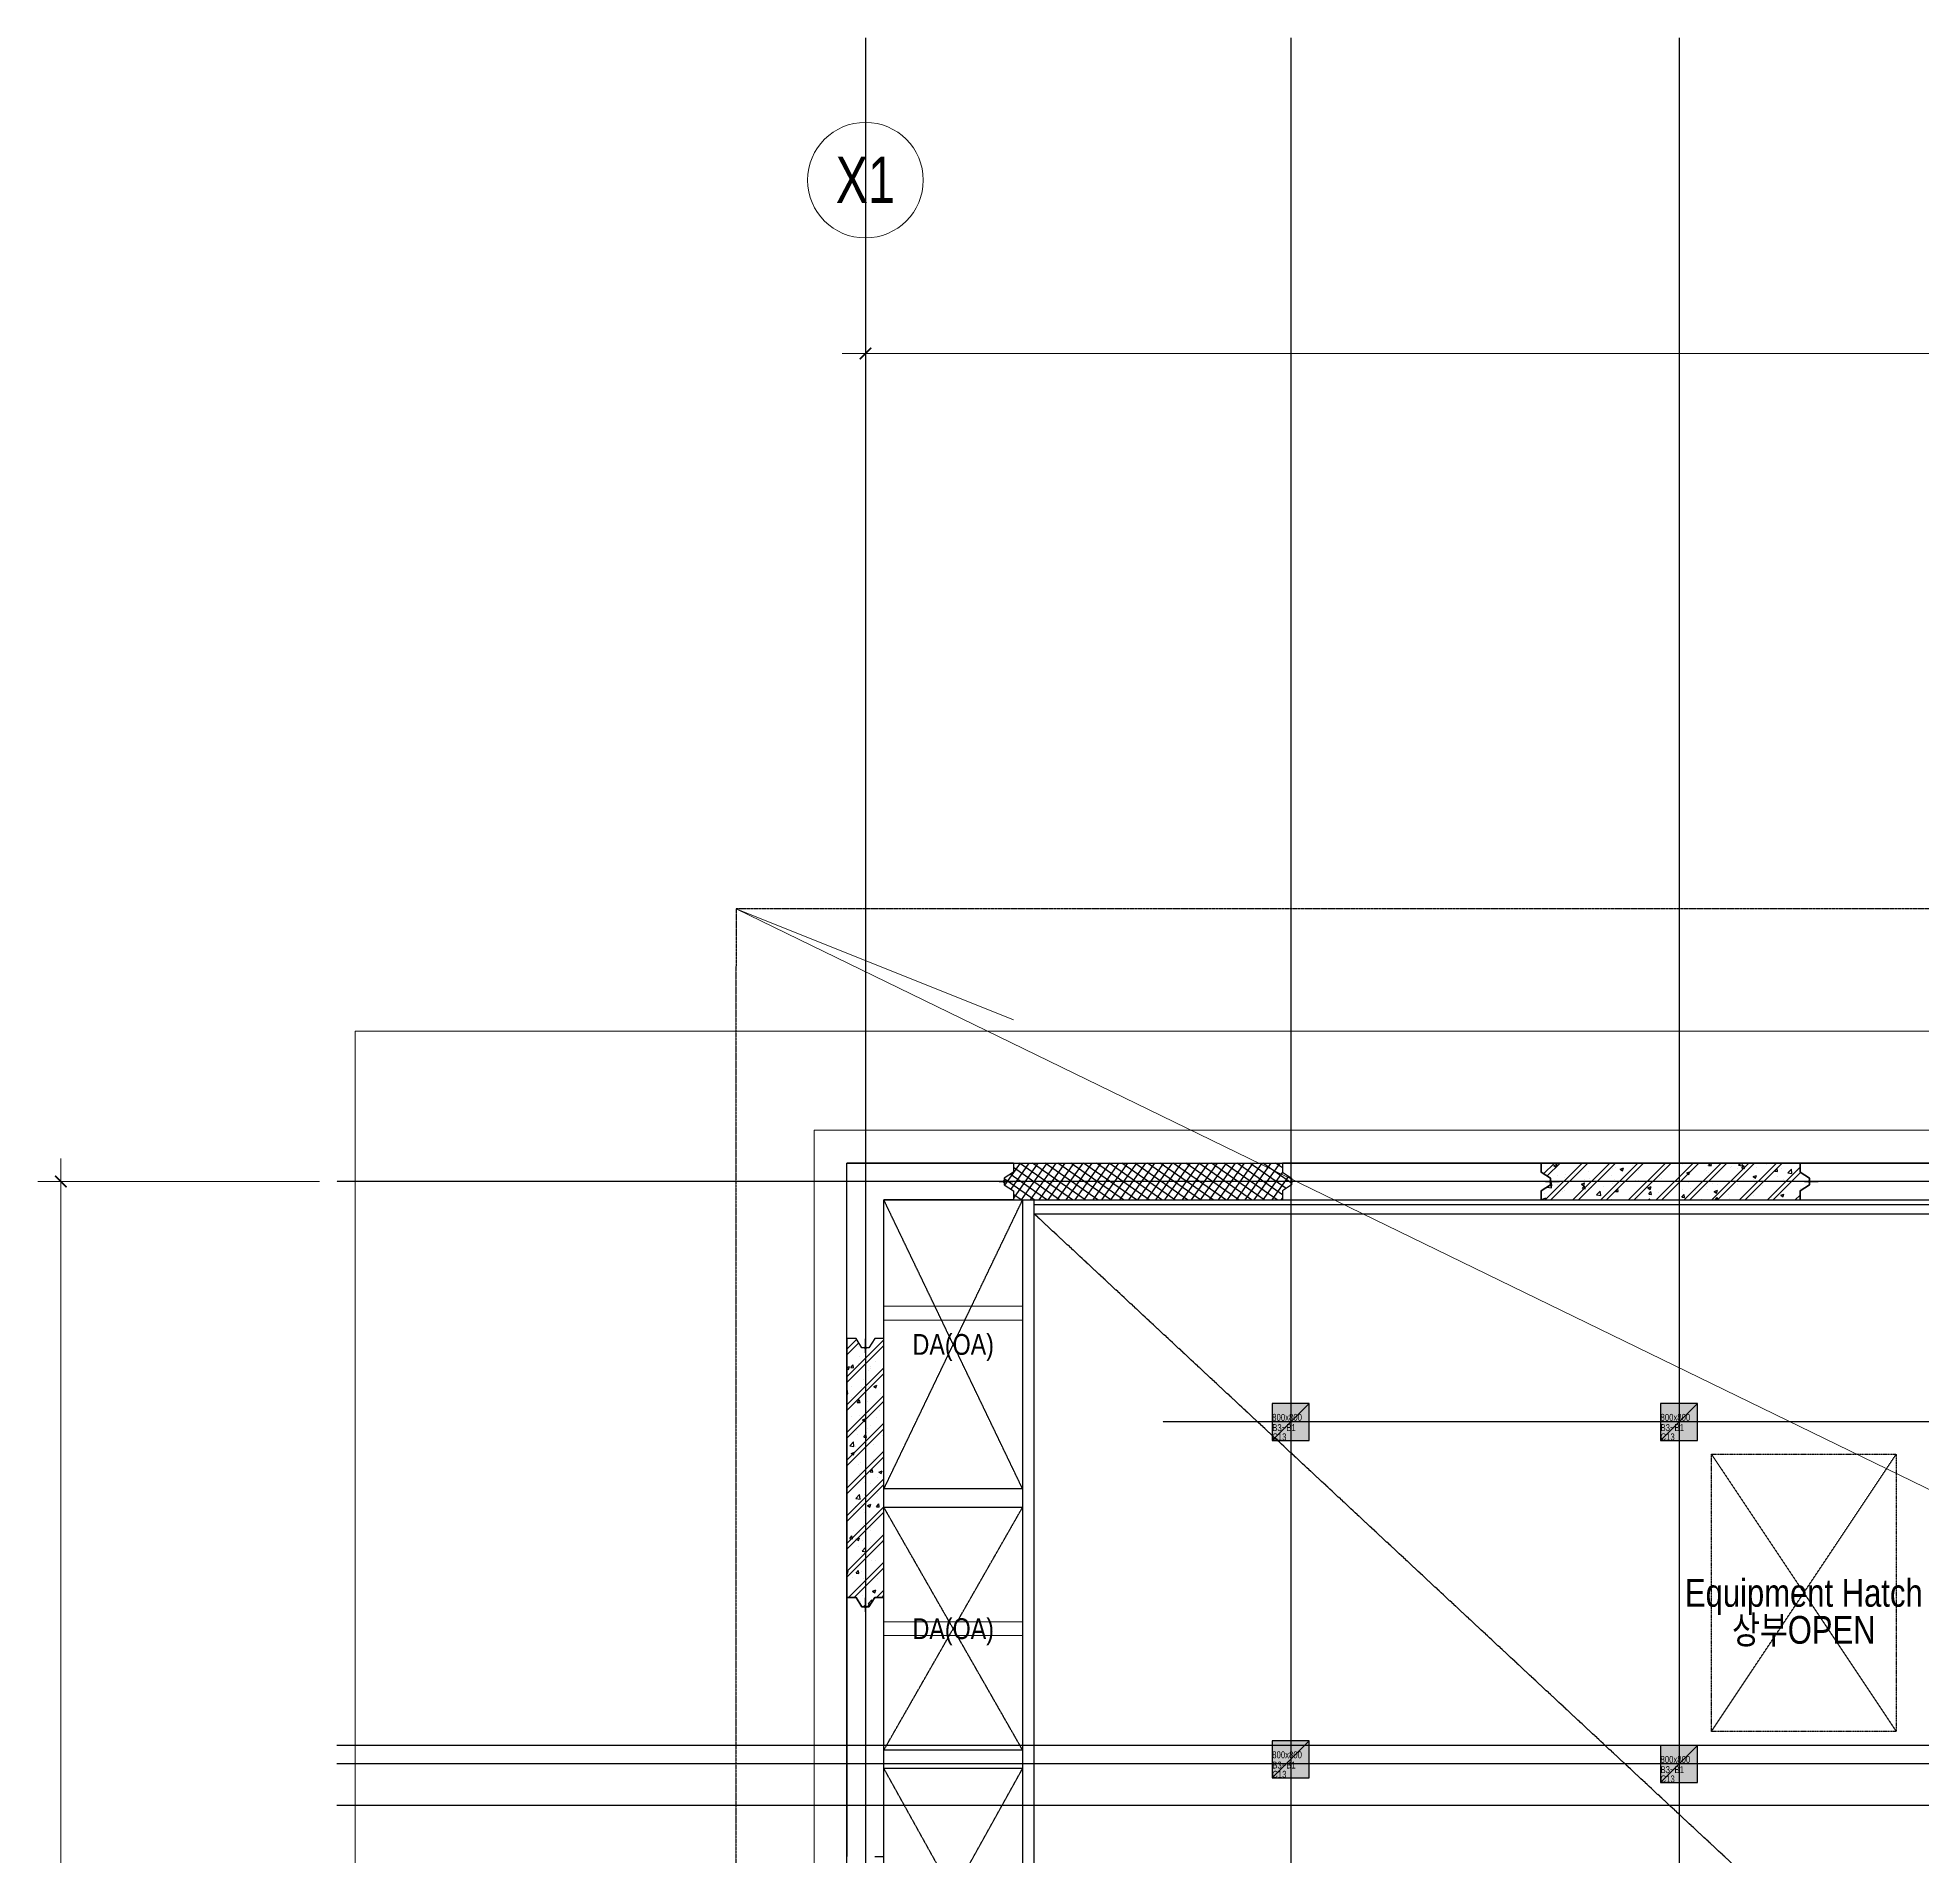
# Model space of a CAD drawing. Header units: millimetres. Extents: x -20379 to 476967, y -520228 to 220376.
# Drawn here: x 220138 to 260908, y -424620 to -385276 of the extents above; entities that cross this region are included whole.
import ezdxf
from ezdxf.enums import TextEntityAlignment as Align

# ---------------------------------------------------------------- set-up
doc = ezdxf.new("R2010")
doc.units = ezdxf.units.MM
doc.header["$MEASUREMENT"] = 0
for name, pattern in [('$0$X-COL-B2$0$HID', [1.5, 1, -0.5]), ('$0$X-GRID_B3~B1$0$CENTER2', [1.125, 0.75, -0.125, 0.125, -0.125]), ('$0$X-INT-B2$0$CEN', [62, 60, -1, 0, -1]), ('$0$X-INT-B2$0$HID', [1.5, 1, -0.5]), ('$0$X-SITE$0$ACAD_ISO05W100', [33, 24, -3, 0, -3, 0, -3])]:
    doc.linetypes.add(name, pattern=pattern)
doc.layers.get('Defpoints').update_dxf_attribs({"color": 145, "lineweight": 9})
doc.layers.add('$0$NDC_S_HATCH MATERIAL', color=8, linetype='Continuous', lineweight=9)
for name, color, linetype in [('$0$X-COL-B2$0$A-254', 254, 'Continuous'), ('$0$X-COL-B2$0$A-COL', 2, 'Continuous'), ('$0$X-COL-B2$0$A-CON', 2, 'Continuous'), ('$0$X-COL-B2$0$A-HID1', 7, '$0$X-COL-B2$0$HID'), ('$0$X-DIAPHGRAM Wall PLAN$0$A-COL', 2, 'Continuous'), ('$0$X-DIAPHGRAM Wall PLAN$0$A-HAT', 9, 'Continuous'), ('$0$X-GRID_B3~B1$0$A-CEN1', 1, '$0$X-GRID_B3~B1$0$CENTER2'), ('$0$X-GRID_B3~B1$0$A-DIM1', 7, 'Continuous'), ('$0$X-INT-B2$0$A-HID1', 7, '$0$X-INT-B2$0$HID'), ('$0$X-INT-B2$0$A-OPEN1', 1, '$0$X-INT-B2$0$CEN'), ('$0$X-INT-B2$0$A-WALB', 3, 'Continuous'), ('$0$X-SITE$0$A-SITE', 2, '$0$X-SITE$0$ACAD_ISO05W100')]:
    doc.layers.add(name, color=color, linetype=linetype)
doc.styles.add('$0$X-COL-B2$0$Hrtext', font='arial.ttf', dxfattribs={"width": 0.8})
doc.styles.add('$0$X-GRID_B3~B1$0$Heerim', font='', dxfattribs={"width": 0.8})
doc.styles.add('$0$X-INT-B2$0$Hrtext', font='arial.ttf', dxfattribs={"width": 0.8})
doc.styles.get('$0$X-GRID_B3~B1$0$Heerim').set_extended_font_data('Dotum')

# ---------------------------------------------------------------- blocks, each defined once
blk = doc.blocks.new('$0$258')
at = {"layer": '$0$X-COL-B2$0$A-254'}
h = blk.add_hatch(color=256, dxfattribs=at)
h.dxf.hatch_style = 1
h.paths.add_polyline_path([(345947, -101531), (345147, -101531), (345147, -102331), (345947, -102331)])
h = blk.add_hatch(color=256, dxfattribs=at)
h.dxf.hatch_style = 1
h.paths.add_polyline_path([(354347, -101531), (353547, -101531), (353547, -102331), (354347, -102331)])
h = blk.add_hatch(color=256, dxfattribs=at)
h.dxf.hatch_style = 1
h.paths.add_polyline_path([(345947, -108831), (345147, -108831), (345147, -109631), (345947, -109631)])
h = blk.add_hatch(color=256, dxfattribs=at)
h.dxf.hatch_style = 1
h.paths.add_polyline_path([(354347, -108931), (353547, -108931), (353547, -109731), (354347, -109731)])
at = {"layer": '$0$X-COL-B2$0$A-COL'}
for p, q in [((345947, -101531), (345147, -101531)), ((345147, -101531), (345147, -102331)), ((345947, -102331), (345947, -101531)), ((354347, -101531), (353547, -101531)), ((353547, -101531), (353547, -102331)), ((354347, -102331), (354347, -101531)), ((345147, -102331), (345947, -102331)), ((353547, -102331), (354347, -102331)), ((345947, -108831), (345147, -108831)), ((345147, -108831), (345147, -109631)), ((345947, -109631), (345947, -108831)), ((354347, -108931), (353547, -108931)), ((353547, -108931), (353547, -109731)), ((354347, -109731), (354347, -108931)), ((345147, -109631), (345947, -109631)), ((353547, -109731), (354347, -109731))]:
    blk.add_line(p, q, dxfattribs=at)
at = {"layer": '$0$X-COL-B2$0$A-CON', "ltscale": 10}
for p, q in [((335947, -187031), (335947, -96331)), ((335947, -96331), (513810, -96331)), ((336747, -186231), (336747, -97131)), ((336747, -97131), (513478, -97131)), ((339747, -97131), (339747, -153931)), ((339997, -154181), (339997, -97131)), ((339747, -103381), (336747, -103381)), ((339747, -103781), (336747, -103781)), ((339747, -109031), (336747, -109031)), ((339747, -109431), (336747, -109431))]:
    blk.add_line(p, q, dxfattribs=at)
at = {"layer": '$0$X-COL-B2$0$A-HID1'}
for p, q in [((339747, -103381), (336747, -97131)), ((336747, -103381), (339747, -97131)), ((339747, -109031), (336747, -103781)), ((336747, -109031), (339747, -103781)), ((339747, -114831), (336747, -109431)), ((336747, -114831), (339747, -109431))]:
    blk.add_line(p, q, dxfattribs=at)
at = {"layer": '$0$X-DIAPHGRAM Wall PLAN$0$A-COL'}
for p, q in [((335947, -187031), (335947, -96331)), ((335947, -96331), (513810, -96331)), ((335947, -100131), (335947, -96331)), ((339547, -96331), (335947, -96331)), ((336747, -186231), (336747, -97131)), ((336747, -97131), (513478, -97131)), ((339547, -97131), (336747, -97131)), ((336747, -100131), (336747, -97131))]:
    blk.add_line(p, q, dxfattribs=at)
at = {"layer": '$0$X-DIAPHGRAM Wall PLAN$0$A-COL', "ltscale": 0.01}
for p, q in [((339547, -96531), (339347, -96656)), ((339547, -96331), (339547, -96531)), ((350967, -96331), (345367, -96331)), ((345367, -96331), (345367, -96531)), ((345367, -96531), (345567, -96656)), ((356567, -96331), (350967, -96331)), ((350967, -96331), (350967, -96531)), ((350967, -96531), (350967, -96331)), ((350967, -96531), (351167, -96656)), ((351167, -96656), (350967, -96531)), ((362167, -96331), (356567, -96331)), ((356567, -96331), (356567, -96531)), ((356567, -96531), (356567, -96331)), ((356567, -96531), (356767, -96656)), ((356767, -96656), (356567, -96531)), ((339347, -96656), (339347, -96806)), ((339347, -96806), (339547, -96931)), ((339547, -96931), (339547, -97131)), ((345567, -96806), (345367, -96931)), ((345367, -96931), (345367, -97131)), ((345567, -96656), (345567, -96806)), ((351167, -96806), (350967, -96931)), ((350967, -96931), (351167, -96806)), ((350967, -96931), (350967, -97131)), ((350967, -97131), (350967, -96931)), ((351167, -96656), (351167, -96806)), ((351167, -96806), (351167, -96656)), ((356767, -96806), (356567, -96931)), ((356567, -96931), (356767, -96806)), ((356567, -96931), (356567, -97131)), ((356567, -97131), (356567, -96931)), ((356767, -96656), (356767, -96806)), ((356767, -96806), (356767, -96656)), ((345367, -97131), (350967, -97131)), ((350967, -97131), (356567, -97131)), ((356567, -97131), (362167, -97131)), ((336147, -100131), (335947, -100131)), ((335947, -100131), (335947, -105731)), ((336147, -100131), (335947, -100131)), ((336272, -100331), (336147, -100131)), ((336272, -100331), (336147, -100131)), ((336547, -100131), (336422, -100331)), ((336547, -100131), (336422, -100331)), ((336747, -100131), (336547, -100131)), ((336747, -100131), (336547, -100131)), ((336747, -105731), (336747, -100131)), ((336422, -100331), (336272, -100331)), ((336422, -100331), (336272, -100331)), ((335947, -105731), (336147, -105731)), ((335947, -105731), (335947, -111331)), ((336147, -105731), (335947, -105731)), ((336147, -105731), (336272, -105931)), ((336272, -105931), (336147, -105731)), ((336272, -105931), (336422, -105931)), ((336422, -105931), (336272, -105931)), ((336422, -105931), (336547, -105731)), ((336547, -105731), (336422, -105931)), ((336547, -105731), (336747, -105731)), ((336747, -105731), (336547, -105731)), ((336747, -111331), (336747, -105731)), ((336547, -111331), (336747, -111331))]:
    blk.add_line(p, q, dxfattribs=at)
at = {"layer": '$0$X-DIAPHGRAM Wall PLAN$0$A-COL', "ltscale": 50}
for p, q in [((339239, -96731), (339539, -96731)), ((345674, -96731), (345374, -96731)), ((351274, -96731), (350974, -96731)), ((351059, -96731), (351359, -96731)), ((356874, -96731), (356574, -96731)), ((356659, -96731), (356959, -96731)), ((336347, -100438), (336347, -100138)), ((336347, -100223), (336347, -100523)), ((336347, -106038), (336347, -105738)), ((336347, -105823), (336347, -106123))]:
    blk.add_line(p, q, dxfattribs=at)
for centre, start, end in [((339347, -96731), 0, 180), ((339347, -96731), 180, 0), ((345567, -96731), 360, 180), ((345567, -96731), 180, 360), ((351167, -96731), 360, 180), ((351167, -96731), 0, 180), ((351167, -96731), 180, 360), ((351167, -96731), 180, 0), ((356767, -96731), 360, 180), ((356767, -96731), 0, 180), ((356767, -96731), 180, 360), ((356767, -96731), 180, 0), ((336347, -100331), 90, 270), ((336347, -100331), 90, 270), ((336347, -100331), 270, 90), ((336347, -100331), 270, 90), ((336347, -105931), 90, 270), ((336347, -105931), 90, 270), ((336347, -105931), 270, 90), ((336347, -105931), 270, 90)]:
    blk.add_arc(centre, 20, start, end, dxfattribs=at)
at = {"layer": '$0$X-DIAPHGRAM Wall PLAN$0$A-HAT', "linetype": 'Continuous', "ltscale": 500}
for p, q in [((339692, -96331), (339355, -96811)), ((340271, -97131), (339476, -96575)), ((339885, -96331), (339490, -96895)), ((340079, -96331), (339547, -97092)), ((340548, -97131), (339547, -96430)), ((340824, -97131), (339682, -96331)), ((340273, -96331), (339713, -97131)), ((340467, -96331), (339907, -97131)), ((341101, -97131), (339959, -96331)), ((340661, -96331), (340101, -97131)), ((341378, -97131), (340235, -96331)), ((340854, -96331), (340294, -97131)), ((341048, -96331), (340488, -97131)), ((341655, -97131), (340512, -96331)), ((341242, -96331), (340682, -97131)), ((341931, -97131), (340789, -96331)), ((341436, -96331), (340876, -97131)), ((342208, -97131), (341066, -96331)), ((341630, -96331), (341069, -97131)), ((341823, -96331), (341263, -97131)), ((342485, -97131), (341342, -96331)), ((342017, -96331), (341457, -97131)), ((342762, -97131), (341619, -96331)), ((342211, -96331), (341651, -97131)), ((342405, -96331), (341845, -97131)), ((343039, -97131), (341896, -96331)), ((342599, -96331), (342038, -97131)), ((343315, -97131), (342173, -96331)), ((342792, -96331), (342232, -97131)), ((342986, -96331), (342426, -97131)), ((343592, -97131), (342450, -96331)), ((343180, -96331), (342620, -97131)), ((343869, -97131), (342726, -96331)), ((343374, -96331), (342814, -97131)), ((344146, -97131), (343003, -96331)), ((343568, -96331), (343007, -97131)), ((343761, -96331), (343201, -97131)), ((344422, -97131), (343280, -96331)), ((343955, -96331), (343395, -97131)), ((344699, -97131), (343557, -96331)), ((344149, -96331), (343589, -97131)), ((344343, -96331), (343783, -97131)), ((344976, -97131), (343833, -96331)), ((344537, -96331), (343976, -97131)), ((345253, -97131), (344110, -96331)), ((344730, -96331), (344170, -97131)), ((344924, -96331), (344364, -97131)), ((345367, -97017), (344387, -96331)), ((345118, -96331), (344558, -97131)), ((345448, -96880), (344664, -96331)), ((345312, -96331), (344752, -97131)), ((345567, -96769), (344941, -96331)), ((345367, -96529), (344945, -97131)), ((345501, -96615), (345139, -97131)), ((345367, -96435), (345217, -96331)), ((339994, -97131), (339347, -96677)), ((339717, -97131), (339547, -97011)), ((345567, -96797), (345556, -96812)), ((345367, -97083), (345333, -97131))]:
    blk.add_line(p, q, dxfattribs=at)
at = {"layer": '$0$X-DIAPHGRAM Wall PLAN$0$A-HAT', "linetype": 'Continuous'}
for p, q in [((351018, -96563), (351250, -96331)), ((351051, -97131), (351851, -96331)), ((351094, -96610), (351373, -96331)), ((351174, -97131), (351974, -96331)), ((351239, -96386), (351309, -96359)), ((351239, -96386), (351289, -96419)), ((351289, -96419), (351309, -96359)), ((351308, -96603), (351308, -96603)), ((351486, -96583), (351486, -96583)), ((351513, -96347), (351513, -96347)), ((351653, -97131), (352453, -96331)), ((351687, -96554), (351687, -96554)), ((351775, -97131), (352575, -96331)), ((351992, -96519), (351992, -96519)), ((352254, -97131), (353054, -96331)), ((352319, -96470), (352319, -96470)), ((352376, -97131), (353176, -96331)), ((352478, -96597), (352478, -96597)), ((352511, -96444), (352511, -96444)), ((352569, -96438), (352569, -96438)), ((352676, -96466), (352746, -96439)), ((352676, -96466), (352726, -96499)), ((352726, -96499), (352746, -96439)), ((352855, -97131), (353655, -96331)), ((352948, -96388), (352948, -96388)), ((352977, -97131), (353777, -96331)), ((353024, -96374), (353024, -96374)), ((353061, -96497), (353061, -96497)), ((353456, -97131), (354256, -96331)), ((353486, -96335), (353486, -96335)), ((353578, -97131), (354378, -96331)), ((353644, -96397), (353644, -96397)), ((353945, -96616), (353945, -96616)), ((354020, -96357), (354020, -96357)), ((354037, -96568), (354037, -96568)), ((354057, -97131), (354857, -96331)), ((354114, -96546), (354184, -96519)), ((354114, -96546), (354163, -96580)), ((354163, -96580), (354184, -96519)), ((354179, -97131), (354979, -96331)), ((354550, -96497), (354550, -96497)), ((354554, -96380), (354554, -96380)), ((354577, -96533), (354577, -96533)), ((354587, -96382), (354629, -96331)), ((354587, -96382), (354647, -96387)), ((354647, -96387), (354636, -96331)), ((354658, -97131), (355458, -96331)), ((354780, -97131), (355580, -96331)), ((354827, -96500), (354827, -96500)), ((355055, -96433), (355055, -96433)), ((355088, -96402), (355088, -96402)), ((355206, -96450), (355206, -96450)), ((355235, -96379), (355281, -96331)), ((355235, -96379), (355323, -96393)), ((355259, -97131), (356059, -96331)), ((355304, -96444), (355352, -96387)), ((355304, -96444), (355364, -96450)), ((355324, -96393), (355316, -96331)), ((355364, -96450), (355352, -96387)), ((355381, -97131), (356181, -96331)), ((355551, -96626), (355621, -96599)), ((355575, -96358), (355575, -96358)), ((355600, -96660), (355621, -96599)), ((355622, -96425), (355622, -96425)), ((355838, -96367), (355838, -96367)), ((355860, -97131), (356567, -96424)), ((355936, -96593), (355936, -96593)), ((355982, -97131), (356576, -96537)), ((356021, -96507), (356069, -96450)), ((356021, -96507), (356081, -96512)), ((356081, -96512), (356070, -96450)), ((356076, -96621), (356076, -96621)), ((356088, -96334), (356088, -96334)), ((356155, -96447), (356155, -96447)), ((356302, -96545), (356380, -96464)), ((356302, -96545), (356391, -96559)), ((356391, -96559), (356380, -96464)), ((356431, -96331), (356441, -96337)), ((356441, -96337), (356443, -96331)), ((356478, -96336), (356478, -96336)), ((356519, -96493), (356519, -96493)), ((356581, -96557), (356581, -96557)), ((351045, -96998), (351045, -96998)), ((351098, -96857), (351119, -96836)), ((351098, -96857), (351187, -96871)), ((351143, -96820), (351199, -96825)), ((351167, -96787), (351187, -96763)), ((351167, -96786), (351176, -96776)), ((351187, -96871), (351176, -96776)), ((351199, -96825), (351187, -96763)), ((351312, -96797), (351312, -96797)), ((351424, -96948), (351424, -96948)), ((351474, -96916), (351474, -96916)), ((351475, -96641), (351475, -96641)), ((351836, -96788), (351906, -96762)), ((351836, -96788), (351886, -96822)), ((351856, -96883), (351905, -96825)), ((351856, -96883), (351916, -96888)), ((351886, -96822), (351906, -96762)), ((351895, -96697), (351895, -96697)), ((351916, -96888), (351905, -96825)), ((351979, -96852), (351979, -96852)), ((352009, -96663), (352009, -96663)), ((352056, -96865), (352056, -96865)), ((352165, -97023), (352243, -96941)), ((352165, -97023), (352254, -97036)), ((352254, -97036), (352243, -96941)), ((352306, -96832), (352306, -96832)), ((352499, -96777), (352499, -96777)), ((352543, -96686), (352543, -96686)), ((352574, -96946), (352622, -96888)), ((352574, -96946), (352634, -96951)), ((352634, -96951), (352622, -96888)), ((352685, -96782), (352685, -96782)), ((353012, -96707), (353012, -96707)), ((353077, -96709), (353077, -96709)), ((353273, -96868), (353343, -96842)), ((353273, -96868), (353323, -96902)), ((353291, -97008), (353339, -96951)), ((353291, -97008), (353351, -97013)), ((353316, -96699), (353316, -96699)), ((353323, -96902), (353343, -96842)), ((353351, -97014), (353339, -96951)), ((353505, -96976), (353505, -96976)), ((353517, -96643), (353517, -96643)), ((353567, -96666), (353567, -96666)), ((353603, -96993), (353603, -96993)), ((353610, -96731), (353610, -96731)), ((353682, -97011), (353682, -97011)), ((354008, -97071), (354056, -97014)), ((354025, -96901), (354025, -96901)), ((354068, -97076), (354057, -97014)), ((354144, -96754), (354144, -96754)), ((354186, -96893), (354186, -96893)), ((354314, -96927), (354314, -96927)), ((354538, -96830), (354538, -96830)), ((354564, -96894), (354564, -96894)), ((354678, -96776), (354678, -96776)), ((354710, -96949), (354780, -96922)), ((354710, -96949), (354760, -96982)), ((354760, -96982), (354781, -96922)), ((354769, -96793), (354769, -96793)), ((354943, -96845), (354943, -96845)), ((355009, -97013), (355009, -97013)), ((355043, -96766), (355043, -96766)), ((355212, -96799), (355212, -96799)), ((355353, -96693), (355353, -96693)), ((355550, -97024), (355550, -97024)), ((355551, -96626), (355600, -96660)), ((355562, -96691), (355562, -96691)), ((355574, -96761), (355574, -96761)), ((355592, -96913), (355592, -96913)), ((355746, -96821), (355746, -96821)), ((355825, -96728), (355825, -96728)), ((356064, -96954), (356064, -96954)), ((356148, -97029), (356218, -97002)), ((356148, -97029), (356197, -97062)), ((356175, -96813), (356175, -96813)), ((356197, -97062), (356218, -97002)), ((356204, -96679), (356204, -96679)), ((356279, -96844), (356279, -96844)), ((356461, -97131), (356567, -97025)), ((356569, -96890), (356569, -96890)), ((350996, -97111), (351066, -97084)), ((350996, -97111), (351025, -97131)), ((351050, -97131), (351066, -97084)), ((352487, -97110), (352487, -97110)), ((353000, -97040), (353000, -97040)), ((353020, -97094), (353020, -97094)), ((353053, -97093), (353053, -97093)), ((353288, -97131), (353311, -97107)), ((353304, -97060), (353304, -97060)), ((353313, -97131), (353311, -97107)), ((354008, -97071), (354068, -97076)), ((354426, -97113), (354426, -97113)), ((354728, -97131), (354774, -97076)), ((354784, -97131), (354774, -97076)), ((355031, -97099), (355031, -97099)), ((355562, -97123), (355562, -97123)), ((355940, -97073), (355940, -97073)), ((335947, -100358), (336157, -100148)), ((335947, -100959), (336747, -100159)), ((335947, -100481), (336204, -100223)), ((335947, -101082), (336747, -100282)), ((336031, -100757), (336079, -100700)), ((336091, -100762), (336079, -100700)), ((336189, -100665), (336189, -100665)), ((336202, -100303), (336202, -100303)), ((336224, -100523), (336224, -100523)), ((336236, -100653), (336236, -100653)), ((336432, -100497), (336432, -100497)), ((336568, -100615), (336568, -100615)), ((335947, -100755), (335999, -100735)), ((335947, -101560), (336747, -100760)), ((335947, -100774), (335978, -100795)), ((335947, -101683), (336747, -100883)), ((335978, -100795), (335999, -100735)), ((336031, -100757), (336091, -100762)), ((336305, -101009), (336305, -101009)), ((336420, -100830), (336420, -100830)), ((336447, -100787), (336447, -100787)), ((336464, -100742), (336464, -100742)), ((335947, -101234), (335954, -101227)), ((335947, -101319), (335965, -101322)), ((335947, -102161), (336747, -101361)), ((335947, -102284), (336747, -101484)), ((335965, -101322), (335954, -101227)), ((336037, -101161), (336037, -101161)), ((336042, -101404), (336042, -101404)), ((336170, -101509), (336218, -101452)), ((336170, -101509), (336230, -101514)), ((336230, -101514), (336218, -101452)), ((336262, -101193), (336262, -101193)), ((336396, -101496), (336396, -101496)), ((336408, -101163), (336408, -101163)), ((336525, -101164), (336595, -101137)), ((336525, -101164), (336575, -101198)), ((336571, -101184), (336571, -101184)), ((336575, -101198), (336595, -101137)), ((336673, -101320), (336673, -101320)), ((336053, -101806), (336053, -101806)), ((336221, -101789), (336221, -101789)), ((336282, -101889), (336352, -101862)), ((336282, -101889), (336332, -101923)), ((336332, -101923), (336352, -101862)), ((336376, -101695), (336376, -101695)), ((336384, -101829), (336384, -101829)), ((336410, -101715), (336410, -101715)), ((336587, -101829), (336587, -101829)), ((336660, -101682), (336660, -101682)), ((335947, -102763), (336747, -101963)), ((335947, -102885), (336747, -102085)), ((336147, -102109), (336147, -102109)), ((336178, -102203), (336178, -102203)), ((336309, -102261), (336357, -102204)), ((336309, -102261), (336368, -102267)), ((336368, -102267), (336357, -102204)), ((336371, -102162), (336371, -102162)), ((336397, -102076), (336397, -102076)), ((336461, -102009), (336461, -102009)), ((336711, -102225), (336711, -102225)), ((335947, -103364), (336747, -102564)), ((335947, -103486), (336747, -102686)), ((335983, -102714), (335983, -102714)), ((336008, -102448), (336086, -102366)), ((336008, -102448), (336097, -102461)), ((336039, -102615), (336109, -102588)), ((336039, -102615), (336089, -102648)), ((336097, -102461), (336086, -102366)), ((336089, -102648), (336109, -102588)), ((336134, -102471), (336134, -102471)), ((336259, -102459), (336259, -102459)), ((336359, -102495), (336359, -102495)), ((336513, -102421), (336513, -102421)), ((336517, -102736), (336517, -102736)), ((336194, -102848), (336194, -102848)), ((336218, -103056), (336218, -103056)), ((336250, -102815), (336250, -102815)), ((336347, -102827), (336347, -102827)), ((336447, -103014), (336496, -102956)), ((336447, -103014), (336507, -103019)), ((336507, -103019), (336496, -102956)), ((336618, -103126), (336618, -103126)), ((336636, -103017), (336706, -102990)), ((336636, -103017), (336685, -103051)), ((336685, -103051), (336706, -102990)), ((336727, -102871), (336727, -102871)), ((335947, -103965), (336747, -103165)), ((335947, -104087), (336747, -103287)), ((335987, -103210), (335987, -103210)), ((336141, -103587), (336219, -103506)), ((336230, -103601), (336219, -103506)), ((336318, -103245), (336318, -103245)), ((336323, -103493), (336323, -103493)), ((336335, -103160), (336335, -103160)), ((336355, -103521), (336355, -103521)), ((336458, -103275), (336458, -103275)), ((336606, -103488), (336606, -103488)), ((335947, -104566), (336747, -103766)), ((335947, -104688), (336747, -103888)), ((336092, -103915), (336092, -103915)), ((336123, -103756), (336123, -103756)), ((336141, -103587), (336230, -103601)), ((336256, -103725), (336256, -103725)), ((336311, -103826), (336311, -103826)), ((336334, -103890), (336334, -103890)), ((336343, -103882), (336343, -103882)), ((336392, -103742), (336462, -103715)), ((336392, -103742), (336442, -103776)), ((336442, -103776), (336462, -103715)), ((336586, -103766), (336634, -103708)), ((336586, -103766), (336646, -103771)), ((336646, -103771), (336634, -103708)), ((336657, -103778), (336657, -103778)), ((336721, -103832), (336721, -103832)), ((335947, -105167), (336747, -104367)), ((336080, -104277), (336080, -104277)), ((336215, -104322), (336215, -104322)), ((336298, -104159), (336298, -104159)), ((336458, -104227), (336458, -104227)), ((336458, -104287), (336458, -104287)), ((335947, -105289), (336747, -104489)), ((336008, -104455), (336056, -104398)), ((336008, -104455), (336067, -104460)), ((336067, -104460), (336056, -104398)), ((336149, -104467), (336219, -104441)), ((336149, -104467), (336199, -104501)), ((336195, -104621), (336195, -104621)), ((336199, -104501), (336219, -104441)), ((336273, -104727), (336351, -104646)), ((336273, -104727), (336362, -104741)), ((336286, -104492), (336286, -104492)), ((336362, -104741), (336351, -104646)), ((336455, -104541), (336455, -104541)), ((336725, -104518), (336747, -104492)), ((336725, -104518), (336747, -104520)), ((335947, -105177), (335976, -105166)), ((335956, -105226), (335976, -105166)), ((335984, -105731), (336747, -104968)), ((336106, -105731), (336747, -105090)), ((336146, -105207), (336195, -105150)), ((336206, -105213), (336195, -105150)), ((336254, -104991), (336254, -104991)), ((336262, -105158), (336262, -105158)), ((336263, -104798), (336263, -104798)), ((336274, -104825), (336274, -104825)), ((336474, -104932), (336474, -104932)), ((336564, -104933), (336564, -104933)), ((336746, -104870), (336747, -104870)), ((336746, -104870), (336747, -104870)), ((335947, -105220), (335955, -105226)), ((336064, -105306), (336064, -105306)), ((336146, -105207), (336206, -105213)), ((336212, -105588), (336212, -105588)), ((336250, -105491), (336250, -105491)), ((336301, -105327), (336301, -105327)), ((336503, -105595), (336573, -105568)), ((336551, -105294), (336551, -105294)), ((336552, -105629), (336573, -105568)), ((336585, -105731), (336747, -105569)), ((336598, -105328), (336598, -105328)), ((336038, -105721), (336038, -105721)), ((336238, -105823), (336238, -105823)), ((336288, -105688), (336288, -105688)), ((336309, -105931), (336333, -105902)), ((336339, -105931), (336333, -105902)), ((336385, -105931), (336483, -105832)), ((336403, -105839), (336403, -105839)), ((336406, -105867), (336484, -105785)), ((336406, -105867), (336457, -105874)), ((336452, -105808), (336452, -105808)), ((336488, -105824), (336484, -105785)), ((336503, -105595), (336552, -105629)), ((336667, -105639), (336667, -105639)), ((336707, -105731), (336747, -105691))]:
    blk.add_line(p, q, dxfattribs=at)
at = {"layer": '$0$X-GRID_B3~B1$0$A-CEN1', "ltscale": 10}
for p, q in [((336347, -71986), (336347, -206938)), ((345547, -71986), (345547, -206938)), ((353947, -71986), (353947, -206938)), ((565437, -96731), (324908, -96731)), ((421995, -101931), (342780, -101931)), ((400047, -108931), (324908, -108931)), ((425347, -109331), (324908, -109331)), ((425347, -110231), (324908, -110231))]:
    blk.add_line(p, q, dxfattribs=at)
at = {"layer": '$0$X-GRID_B3~B1$0$A-DIM1', "color": 0, "linetype": 'ByBlock', "const_width": 37.5}
for points in [[(336472, -78693), (336222, -78943)], [(319065, -96856), (318815, -96606)]]:
    blk.add_lwpolyline(points, dxfattribs=at)
at = {"layer": '$0$X-INT-B2$0$A-HID1'}
for p, q in [((354647, -102631), (358647, -102631)), ((354647, -108631), (354647, -102631)), ((354647, -102631), (358647, -108631)), ((354647, -108631), (358647, -102631)), ((358647, -102631), (358647, -108631)), ((358647, -108631), (354647, -108631))]:
    blk.add_line(p, q, dxfattribs=at)
at = {"layer": '$0$X-INT-B2$0$A-OPEN1'}
blk.add_line((366847, -122431), (339997, -97431), dxfattribs=at)
at = {"layer": '$0$X-INT-B2$0$A-WALB', "ltscale": 10}
for p, q in [((339997, -97231), (361947, -97231)), ((339997, -97431), (361947, -97431))]:
    blk.add_line(p, q, dxfattribs=at)
at = {"layer": '$0$X-SITE$0$A-SITE'}
for p, q in [((333547, -90831), (333529, -189152)), ((526389, -90828), (333547, -90831))]:
    blk.add_line(p, q, dxfattribs=at)
for q in [(336347, -77318), (336347, -76818)]:
    blk.add_line((336347, -76318), q)
blk.add_circle((336347, -75068), 1250)
at = {"layer": 'Defpoints'}
for p, q in [((336347, -84411), (336347, -78318)), ((335847, -78818), (554247, -78818)), ((371347, -109231), (333547, -90831)), ((339547, -93231), (333547, -90831)), ((339547, -93231), (333547, -90831)), ((339547, -93231), (333547, -90831)), ((339547, -93231), (333547, -90831)), ((325307, -93481), (325307, -182581)), ((451307, -93481), (325307, -93481)), ((318940, -187131), (318940, -96231)), ((324533, -96731), (318440, -96731)), ((339747, -99431), (336747, -99431)), ((339747, -99731), (336747, -99731)), ((345947, -101531), (345147, -102331)), ((354347, -101531), (353547, -102331)), ((339747, -106256), (336747, -106256)), ((339747, -106556), (336747, -106556)), ((345947, -108831), (345147, -109631)), ((354347, -108931), (353547, -109731))]:
    blk.add_line(p, q, dxfattribs=at)
at = {"layer": 'Defpoints', "color": 30}
for p, q in [((426082, -95624), (335239, -95624)), ((335239, -95624), (335239, -141424))]:
    blk.add_line(p, q, dxfattribs=at)
at = {"style": '$0$X-GRID_B3~B1$0$Heerim', "width": 0.8}
for p in [(336345, -75064), (371545, -75064), (419545, -75064), (470745, -75064), (553745, -75064)]:
    blk.add_attdef('NO', text='', height=1000, dxfattribs=at).set_placement(p, align=Align.MIDDLE_CENTER)
for p in [(573015, -105332), (573015, -115032), (573015, -121932), (573015, -130632), (573015, -139932)]:
    blk.add_attdef('NO', text='', height=1000, rotation=90, dxfattribs=at).set_placement(p, align=Align.MIDDLE_CENTER)
at = {"layer": 'Defpoints', "width": 0.8}
for s, height, style, p in [('DA(OA)', 450, '$0$X-COL-B2$0$Hrtext', (338247, -100256)), ('Equipment Hatch', 600, '$0$X-INT-B2$0$Hrtext', (356647, -105631)), ('DA(OA)', 450, '$0$X-COL-B2$0$Hrtext', (338247, -106406)), ('\\M+3BBF3\\M+3BACEOPEN', 600, '$0$X-INT-B2$0$Hrtext', (356647, -106431))]:
    blk.add_text(s, height=height, dxfattribs=dict(at, style=style)).set_placement(p, align=Align.MIDDLE_CENTER)
at = {"layer": 'Defpoints', "style": '$0$X-COL-B2$0$Hrtext', "width": 0.8}
for s, p in [('800x800', (345147, -101909)), ('800x800', (353547, -101909)), ('B3~B1', (345147, -102131)), ('B3~B1', (353547, -102131)), ('800x800', (345147, -109209)), ('800x800', (353547, -109309)), ('B3~B1', (345147, -109431)), ('B3~B1', (353547, -109531))]:
    blk.add_text(s, height=150, dxfattribs=at).set_placement(p)
at = {"layer": 'Defpoints', "color": 6, "style": '$0$X-COL-B2$0$Hrtext', "width": 0.8}
for p in [(345147, -102331), (353547, -102331), (345147, -109631), (353547, -109731)]:
    blk.add_text('C13', height=150, dxfattribs=at).set_placement(p)

msp = doc.modelspace()

# ---------------------------------------------------------------- block references
at = {"layer": '$0$NDC_S_HATCH MATERIAL'}
ref = msp.add_blockref('$0$258', (-98302, -313290), dxfattribs=at)
ref.add_attrib('NO', 'X1', dxfattribs={"layer": '0', "height": 1000, "style": '$0$X-GRID_B3~B1$0$Heerim', "width": 0.8}).set_placement((238043, -388353), align=Align.MIDDLE_CENTER)

doc.saveas('drawing.dxf')
